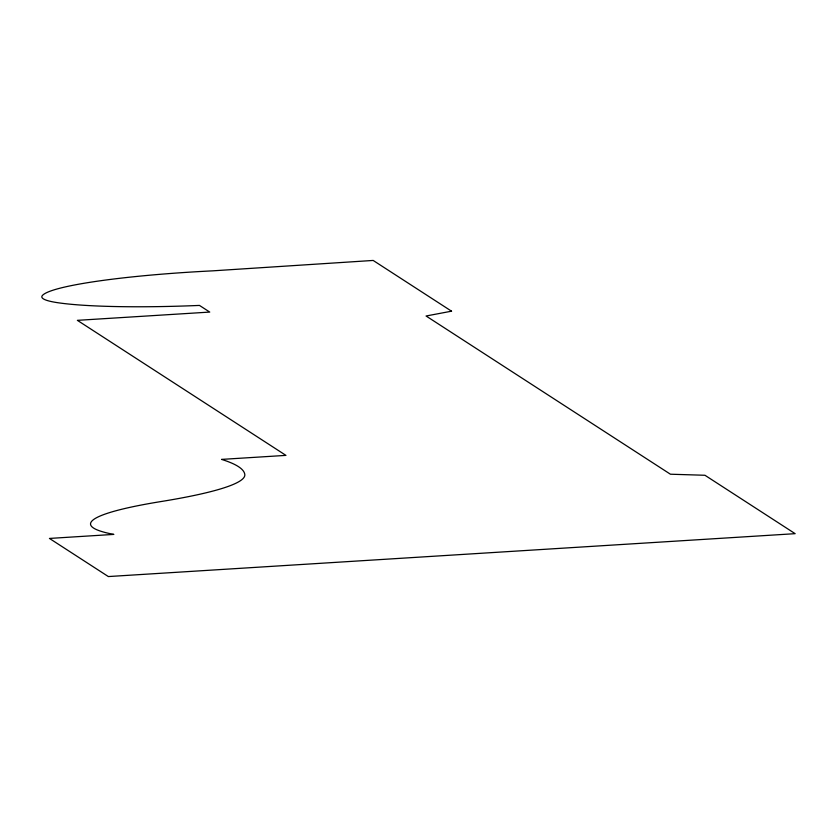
<?xml version="1.0" encoding="UTF-8"?>
<svg xmlns="http://www.w3.org/2000/svg" width="837" height="837" viewBox="0 0 837 837"><rect width="100%" height="100%" fill="white"/><g stroke="black" fill="none" stroke-linecap="round" stroke-linejoin="round"><path stroke-width="1.26" d="M451.541 311.186L426.075 315.999L670.427 474.213L704.953 475.27L795.15 533.671L108.35 576.557L49.446 538.432L113.842 534.404A271.91 28.427 -2.7 0 1 161.122 501.53A322.412 33.7 -2.7 0 0 244.791 474.443A578.922 60.515 -2.7 0 0 221.554 459.398L285.94 455.38L77.381 320.341L209.731 312.075L199.468 305.421A169.325 17.703 -2.7 0 1 58.056 302.753A134.778 14.083 -2.7 0 1 42.593 295.273A176.304 18.424 -2.7 0 1 212.734 270.843L373.166 260.443L451.541 311.186"/></g></svg>
